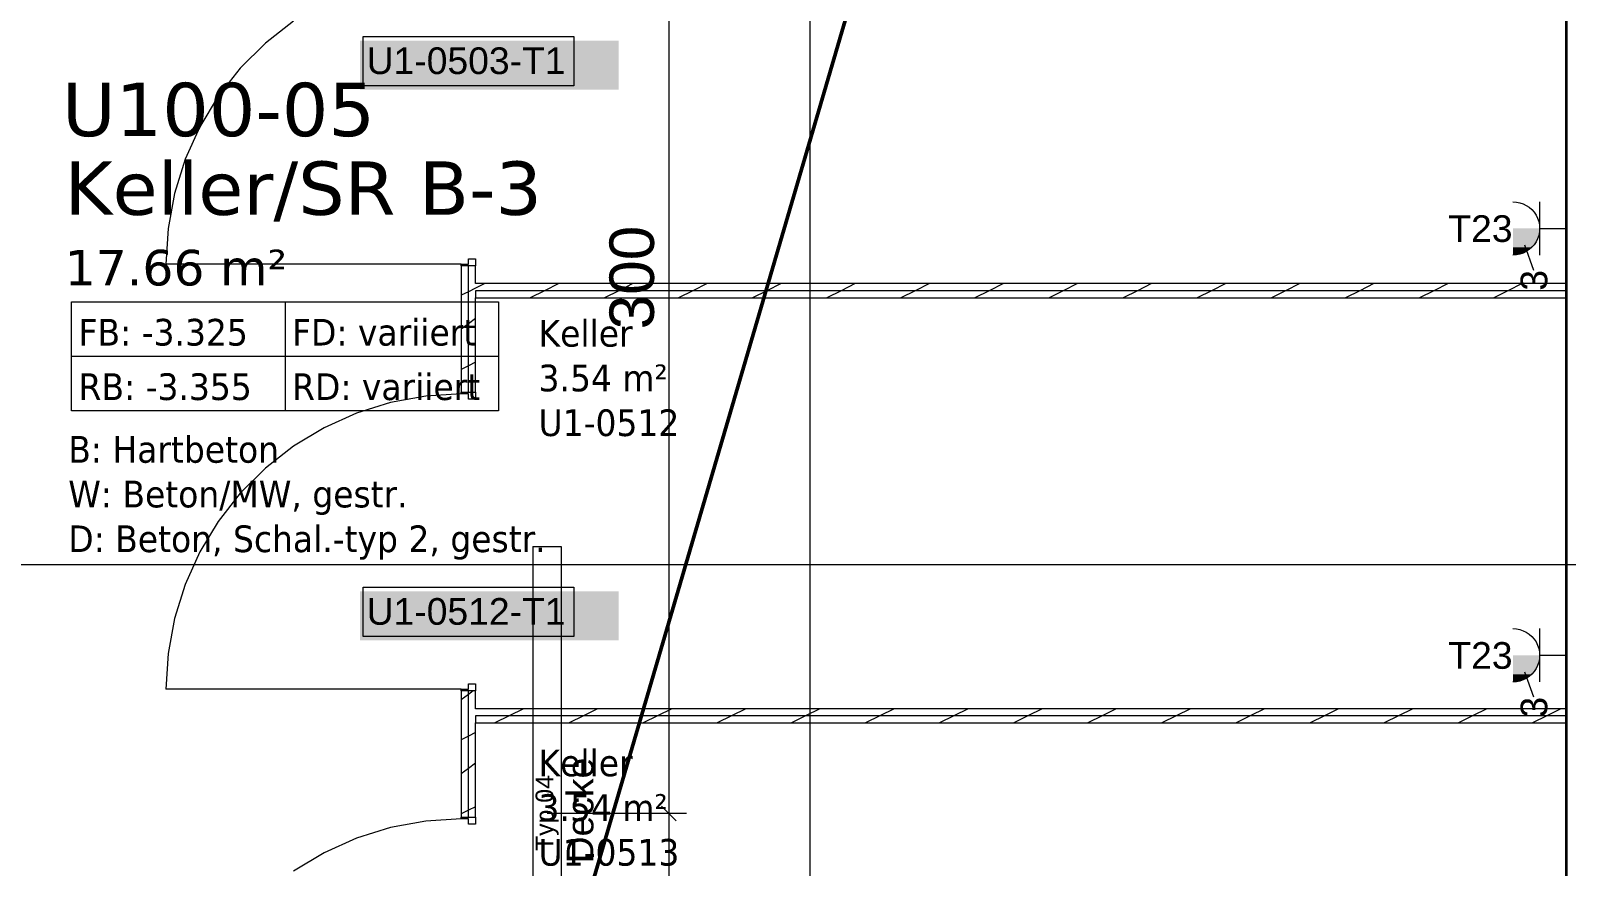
# Model space of a CAD drawing. Extents: x -1132 to 613, y -179 to 712.
# Drawn here: x -433.4 to -347.1, y 385.6 to 432.6 of the extents above; entities that cross this region are included whole.
import ezdxf
from ezdxf.lldxf.tags import DXFTag

# ---------------------------------------------------------------- set-up
doc = ezdxf.new("R2010")
doc.units = 0
doc.layers.get('0').update_dxf_attribs({"lineweight": 13})
for name, color, linetype, lineweight in [('A-AREA-____-IDEN', 7, 'Continuous', 5), ('A-DOOR-____-IDEN', 7, 'Continuous', 5), ('A-DOOR-FRAM-MCUT', 7, 'Continuous', 9), ('A-DOOR-OPNG-OTLN', 7, 'Continuous', 9), ('A-WALL-____-MCUT', 7, 'Continuous', 35), ('A-WALL-____-PATT', 7, 'Continuous', 35), ('A-WALL-FNSH-MCUT', 7, 'Continuous', 35), ('S-GRID-____-OTLN', 7, 'Continuous', 5)]:
    doc.layers.add(name, color=color, linetype=linetype, lineweight=lineweight)
for name, color, linetype, lineweight, true_color in [('EL01_VVV_Mass', 7, 'Continuous', 13, 0xb2b200), ('EL01_WAN_Kraft', 1, 'Continuous', 13, 0xff0000), ('EL01_WAN_Leuchten', 7, 'Continuous', 13, 0x0080ff), ('EL01_WAN_Leuchtentyp', 7, 'Continuous', 13, 0x0099ff), ('X_Geometrie', 3, 'Continuous', 50, 0x00ff00)]:
    doc.layers.add(name, color=color, linetype=linetype, lineweight=lineweight, true_color=true_color)
doc.styles.get("Standard").update_dxf_attribs({"font": 'arial.ttf'})
tags = doc.linetypes.add('_Rasterlinie_', pattern=[0.375, 0.2, -0.05, 0.075, -0.05]).pattern_tags.tags
tags[10:11] = [DXFTag(74, 4), DXFTag(75, 0), DXFTag(340, '0'), DXFTag(46, 1.0), DXFTag(50, 0.0), DXFTag(44, 0.0), DXFTag(45, 0.0)]
tags[8:9] = [DXFTag(74, 4), DXFTag(75, 0), DXFTag(340, '0'), DXFTag(46, 1.0), DXFTag(50, 0.0), DXFTag(44, 0.0), DXFTag(45, 0.0)]
tags[6:7] = [DXFTag(74, 4), DXFTag(75, 0), DXFTag(340, '0'), DXFTag(46, 1.0), DXFTag(50, 0.0), DXFTag(44, 0.0), DXFTag(45, 0.0)]
tags[4:5] = [DXFTag(74, 4), DXFTag(75, 0), DXFTag(340, '0'), DXFTag(46, 1.0), DXFTag(50, 0.0), DXFTag(44, 0.0), DXFTag(45, 0.0)]

# ---------------------------------------------------------------- blocks, each defined once
blk = doc.blocks.new('Referenz-A0UNPDE96I', base_point=(-1115.886, -117.372))
at = {"layer": 'A-AREA-____-IDEN', "color": 0, "linetype": 'Continuous', "ltscale": 0.13}
for p, q in [((-431.118, 417.353), (-407.118, 417.353)), ((-431.118, 411.231), (-431.118, 417.353)), ((-419.118, 417.353), (-419.118, 411.231)), ((-407.118, 417.353), (-407.118, 411.231)), ((-431.118, 414.292), (-407.118, 414.292)), ((-407.118, 411.231), (-431.118, 411.231))]:
    blk.add_line(p, q, dxfattribs=at)
at = {"layer": 'A-DOOR-____-IDEN', "color": 0, "linetype": 'Continuous', "ltscale": 0.13}
for p, q in [((-414.736, 432.277), (-402.896, 432.277)), ((-414.736, 429.497), (-414.736, 432.277)), ((-402.896, 432.277), (-402.896, 429.497)), ((-402.896, 429.497), (-414.736, 429.497)), ((-414.736, 401.315), (-402.896, 401.315)), ((-414.736, 398.535), (-414.736, 401.315)), ((-402.896, 401.315), (-402.896, 398.535)), ((-402.896, 398.535), (-414.736, 398.535))]:
    blk.add_line(p, q, dxfattribs=at)
at = {"layer": 'A-DOOR-____-IDEN', "color": 7, "linetype": 'Continuous', "ltscale": 0.13, "true_color": 0xffffff}
for points in [[(-414.911, 429.275), (-400.372, 429.275), (-414.911, 432.034)], [(-400.372, 429.275), (-414.911, 432.034), (-400.372, 432.034)], [(-414.911, 398.312), (-400.372, 398.312), (-414.911, 401.071)], [(-400.372, 398.312), (-414.911, 401.071), (-400.372, 401.071)]]:
    blk.add_solid(points, dxfattribs=at)
at = {"layer": 'A-DOOR-FRAM-MCUT', "color": 0, "linetype": 'Continuous', "ltscale": 0.13}
for p, q in [((-409.215, 419.478), (-408.815, 419.478)), ((-409.215, 419.378), (-409.215, 419.478)), ((-408.815, 419.778), (-408.415, 419.778)), ((-408.815, 419.478), (-408.815, 419.778)), ((-408.415, 419.778), (-408.415, 419.378)), ((-408.415, 419.378), (-409.215, 419.378)), ((-409.215, 412.278), (-408.415, 412.278)), ((-409.215, 412.178), (-409.215, 412.278)), ((-408.815, 412.178), (-409.215, 412.178)), ((-408.815, 411.878), (-408.815, 412.178)), ((-408.415, 411.878), (-408.815, 411.878)), ((-408.415, 412.278), (-408.415, 411.878)), ((-409.215, 395.578), (-408.815, 395.578)), ((-409.215, 395.478), (-409.215, 395.578)), ((-408.415, 395.478), (-409.215, 395.478)), ((-408.815, 395.878), (-408.415, 395.878)), ((-408.815, 395.578), (-408.815, 395.878)), ((-408.415, 395.878), (-408.415, 395.478)), ((-409.215, 388.378), (-408.415, 388.378)), ((-409.215, 388.278), (-409.215, 388.378)), ((-408.415, 388.378), (-408.415, 387.978)), ((-408.815, 388.278), (-409.215, 388.278)), ((-408.815, 387.978), (-408.815, 388.278)), ((-408.415, 387.978), (-408.815, 387.978))]:
    blk.add_line(p, q, dxfattribs=at)
at = {"layer": 'A-DOOR-OPNG-OTLN', "color": 0, "linetype": 'Continuous', "ltscale": 0.13}
for p, q in [((-418.645, 433.14), (-420.222, 431.904)), ((-420.222, 431.904), (-421.64, 430.486)), ((-421.64, 430.486), (-422.876, 428.908)), ((-422.876, 428.908), (-423.913, 427.193)), ((-423.913, 427.193), (-424.736, 425.365)), ((-424.736, 425.365), (-425.332, 423.451)), ((-425.332, 423.451), (-425.694, 421.479)), ((-425.694, 421.479), (-425.815, 419.478)), ((-409.215, 419.478), (-425.815, 419.478)), ((-413.187, 411.696), (-415.101, 411.1)), ((-411.216, 412.057), (-413.187, 411.696)), ((-409.215, 412.178), (-411.216, 412.057)), ((-415.101, 411.1), (-416.929, 410.277)), ((-416.929, 410.277), (-418.645, 409.24)), ((-418.645, 409.24), (-420.222, 408.004)), ((-420.222, 408.004), (-421.64, 406.586)), ((-421.64, 406.586), (-422.876, 405.008)), ((-422.876, 405.008), (-423.913, 403.293)), ((-423.913, 403.293), (-424.736, 401.465)), ((-424.736, 401.465), (-425.332, 399.551)), ((-425.332, 399.551), (-425.694, 397.579)), ((-425.694, 397.579), (-425.815, 395.578)), ((-409.215, 395.578), (-425.815, 395.578)), ((-413.187, 387.796), (-415.101, 387.2)), ((-411.216, 388.157), (-413.187, 387.796)), ((-409.215, 388.278), (-411.216, 388.157)), ((-415.101, 387.2), (-416.929, 386.377)), ((-416.929, 386.377), (-418.645, 385.34))]:
    blk.add_line(p, q, dxfattribs=at)
at = {"layer": 'A-WALL-____-MCUT', "color": 0, "linetype": 'Continuous', "ltscale": 0.35}
blk.add_line((-347.115, 466.178), (-347.115, 370.578), dxfattribs=at)
at = {"layer": 'A-WALL-____-MCUT', "color": 0, "linetype": 'Continuous', "lineweight": 9, "ltscale": 0.13}
for p, q in [((-408.815, 412.278), (-408.815, 419.378)), ((-347.115, 417.978), (-408.415, 417.978)), ((-408.415, 417.978), (-408.415, 417.578)), ((-408.815, 388.378), (-408.815, 395.478)), ((-347.115, 394.078), (-408.415, 394.078)), ((-408.415, 394.078), (-408.415, 393.678))]:
    blk.add_line(p, q, dxfattribs=at)
at = {"layer": 'A-WALL-____-PATT', "color": 0, "linetype": 'Continuous', "lineweight": 9, "ltscale": 0.13}
for p, q in [((-408.815, 417.921), (-409.215, 417.721)), ((-408.415, 418.121), (-408.815, 417.921)), ((-407.901, 418.378), (-408.415, 418.121)), ((-404.536, 417.978), (-405.336, 417.578)), ((-403.736, 418.378), (-404.536, 417.978)), ((-400.371, 417.978), (-401.171, 417.578)), ((-399.571, 418.378), (-400.371, 417.978)), ((-396.206, 417.978), (-397.006, 417.578)), ((-395.406, 418.378), (-396.206, 417.978)), ((-392.041, 417.978), (-392.841, 417.578)), ((-391.241, 418.378), (-392.041, 417.978)), ((-387.876, 417.978), (-388.676, 417.578)), ((-387.076, 418.378), (-387.876, 417.978)), ((-383.711, 417.978), (-384.511, 417.578)), ((-382.911, 418.378), (-383.711, 417.978)), ((-379.546, 417.978), (-380.346, 417.578)), ((-378.746, 418.378), (-379.546, 417.978)), ((-375.381, 417.978), (-376.181, 417.578)), ((-374.581, 418.378), (-375.381, 417.978)), ((-371.217, 417.978), (-372.017, 417.578)), ((-370.417, 418.378), (-371.217, 417.978)), ((-367.052, 417.978), (-367.852, 417.578)), ((-366.252, 418.378), (-367.052, 417.978)), ((-362.887, 417.978), (-363.687, 417.578)), ((-362.087, 418.378), (-362.887, 417.978)), ((-358.722, 417.978), (-359.522, 417.578)), ((-357.922, 418.378), (-358.722, 417.978)), ((-354.557, 417.978), (-355.357, 417.578)), ((-353.757, 418.378), (-354.557, 417.978)), ((-350.392, 417.978), (-351.192, 417.578)), ((-349.592, 418.378), (-350.392, 417.978)), ((-408.815, 416.107), (-409.215, 415.807)), ((-408.415, 416.407), (-408.815, 416.107)), ((-408.815, 413.756), (-409.215, 413.556)), ((-408.415, 413.956), (-408.815, 413.756)), ((-408.815, 395.282), (-409.215, 394.982)), ((-408.553, 395.478), (-408.815, 395.282)), ((-405.722, 394.478), (-406.522, 394.078)), ((-405.721, 394.478), (-405.724, 394.476)), ((-401.557, 394.478), (-402.357, 394.078)), ((-401.556, 394.478), (-401.559, 394.476)), ((-397.392, 394.478), (-398.192, 394.078)), ((-397.391, 394.478), (-397.393, 394.477)), ((-393.227, 394.478), (-394.027, 394.078)), ((-393.226, 394.478), (-393.228, 394.477)), ((-389.062, 394.478), (-389.862, 394.078)), ((-389.061, 394.478), (-389.063, 394.477)), ((-384.897, 394.478), (-385.697, 394.078)), ((-384.896, 394.478), (-384.897, 394.477)), ((-380.732, 394.478), (-381.532, 394.078)), ((-380.731, 394.478), (-380.732, 394.478)), ((-376.568, 394.478), (-377.368, 394.078)), ((-376.566, 394.478), (-376.567, 394.478)), ((-372.403, 394.478), (-373.203, 394.078)), ((-372.401, 394.478), (-372.402, 394.478)), ((-368.238, 394.478), (-369.038, 394.078)), ((-364.073, 394.478), (-364.873, 394.078)), ((-359.908, 394.478), (-360.708, 394.078)), ((-355.743, 394.478), (-356.543, 394.078)), ((-351.578, 394.478), (-352.378, 394.078)), ((-347.413, 394.478), (-348.213, 394.078)), ((-406.522, 394.078), (-407.322, 393.678)), ((-402.357, 394.078), (-403.157, 393.678)), ((-398.192, 394.078), (-398.992, 393.678)), ((-394.027, 394.078), (-394.827, 393.678)), ((-389.862, 394.078), (-390.662, 393.678)), ((-385.697, 394.078), (-386.497, 393.678)), ((-381.532, 394.078), (-382.332, 393.678)), ((-377.368, 394.078), (-378.168, 393.678)), ((-373.203, 394.078), (-374.003, 393.678)), ((-369.038, 394.078), (-369.838, 393.678)), ((-364.873, 394.078), (-365.673, 393.678)), ((-360.708, 394.078), (-361.508, 393.678)), ((-356.543, 394.078), (-357.343, 393.678)), ((-352.378, 394.078), (-353.178, 393.678)), ((-348.213, 394.078), (-349.013, 393.678)), ((-408.815, 392.932), (-409.215, 392.732)), ((-408.415, 393.132), (-408.815, 392.932)), ((-408.815, 391.117), (-409.215, 390.817)), ((-408.415, 391.417), (-408.815, 391.117)), ((-408.815, 388.767), (-409.215, 388.567)), ((-408.415, 388.967), (-408.815, 388.767))]:
    blk.add_line(p, q, dxfattribs=at)
at = {"layer": 'A-WALL-FNSH-MCUT', "color": 0, "linetype": 'Continuous', "lineweight": 9, "ltscale": 0.13}
for p, q in [((-409.215, 419.378), (-409.215, 412.278)), ((-408.415, 419.378), (-409.215, 419.378)), ((-408.415, 418.378), (-408.415, 419.378)), ((-347.115, 418.378), (-408.415, 418.378)), ((-408.415, 412.278), (-408.415, 417.578)), ((-408.415, 417.578), (-347.115, 417.578)), ((-409.215, 412.278), (-408.415, 412.278)), ((-409.215, 395.478), (-409.215, 388.378)), ((-408.415, 395.478), (-409.215, 395.478)), ((-408.415, 394.478), (-408.415, 395.478)), ((-347.115, 394.478), (-408.415, 394.478)), ((-408.415, 388.378), (-408.415, 393.678)), ((-408.415, 393.678), (-347.115, 393.678)), ((-409.215, 388.378), (-408.415, 388.378))]:
    blk.add_line(p, q, dxfattribs=at)
at = {"layer": 'S-GRID-____-OTLN', "color": 0, "linetype": '_Rasterlinie_', "ltscale": 0.13}
for p, q in [((-389.615, -113.603), (-389.615, 631.478)), ((-1107.612, 402.578), (119.376, 402.578))]:
    blk.add_line(p, q, dxfattribs=at)
at = {"layer": 'X_Geometrie', "color": 0, "linetype": 'Continuous', "ltscale": 0.5}
blk.add_line((-426.566, 300.164), (-354.642, 546.044), dxfattribs=at)
at = {"layer": 'A-AREA-____-IDEN', "color": 0, "linetype": 'Continuous', "ltscale": 0.13, "attachment_point": 1}
for s, insert, char_height in [('{\\fVerdana;U100-05}', (-431.654, 429.669), 3), ('{\\fVerdana;Keller/SR B-3}', (-431.512, 425.246), 3), ('{\\fVerdana;17.66 m²}', (-431.502, 420.276), 2), ('{\\W0.9;\\fVerdana;FB: -3.325}', (-430.727, 416.394), 1.5), ('{\\W0.9;\\fVerdana;FD: variiert}', (-418.727, 416.394), 1.5), ('{\\W0.9;\\fVerdana;Keller}', (-404.875, 416.334), 1.5), ('{\\W0.9;\\fVerdana;RD: variiert}', (-418.727, 413.333), 1.5), ('{\\W0.9;\\fVerdana;3.54 m²}', (-404.875, 413.821), 1.5), ('{\\W0.9;\\fVerdana;RB: -3.355}', (-430.727, 413.333), 1.5), ('{\\W0.9;\\fVerdana;U1-0512}', (-404.875, 411.307), 1.5), ('{\\W0.9;\\fVerdana;B: Hartbeton}', (-431.304, 409.808), 1.5), ('{\\W0.9;\\fVerdana;W: Beton/MW, gestr.}', (-431.304, 407.295), 1.5), ('{\\W0.9;\\fVerdana;D: Beton, Schal.-typ 2, gestr.}', (-431.304, 404.781), 1.5), ('{\\W0.9;\\fVerdana;Keller}', (-404.875, 392.18), 1.5), ('{\\W0.9;\\fVerdana;3.54 m²}', (-404.875, 389.666), 1.5), ('{\\W0.9;\\fVerdana;U1-0513}', (-404.875, 387.153), 1.5)]:
    blk.add_mtext(s, dxfattribs=dict(at, insert=insert, char_height=char_height))
at = {"layer": 'A-DOOR-____-IDEN', "color": 0, "linetype": 'Continuous', "ltscale": 0.13, "char_height": 1.5, "attachment_point": 1}
for s, insert in [('{\\fArial;U1-0503-T1}', (-414.536, 431.659)), ('{\\fArial;U1-0512-T1}', (-414.536, 400.696))]:
    blk.add_mtext(s, dxfattribs=dict(at, insert=insert))
blk = doc.blocks.new('Maß-A0UNPDVH6I', base_point=(-404.395, 388.176))
at = {"color": 0, "lineweight": -2}
for p, q in [((-397.141, 448.12), (-397.968, 448.947)), ((-396.554, 448.534), (-404.395, 448.534)), ((-397.554, 448.534), (-397.554, 388.59)), ((-396.554, 388.59), (-404.395, 388.59)), ((-397.141, 388.176), (-397.968, 389.003))]:
    blk.add_line(p, q, dxfattribs=at)
at = {"color": 0, "lineweight": -2, "insert": (-400.888, 415.805), "char_height": 2.5, "attachment_point": 1, "rotation": 90}
blk.add_mtext('{\\fArial;300}', dxfattribs=at)
blk = doc.blocks.new('Steckdose T23_ AP_ 3-fach-A0UNPDZD6I', base_point=(-353.745, 393.979))
at = {"color": 0, "lineweight": -2}
for p, q in [((-350.113, 398.978), (-349.917, 398.965)), ((-349.917, 398.965), (-349.724, 398.927)), ((-349.724, 398.927), (-349.539, 398.864)), ((-349.539, 398.864), (-349.363, 398.777)), ((-349.363, 398.777), (-349.2, 398.668)), ((-348.613, 398.978), (-348.613, 395.978)), ((-349.2, 398.668), (-349.052, 398.539)), ((-349.052, 398.539), (-348.923, 398.391)), ((-348.923, 398.391), (-348.814, 398.228)), ((-348.814, 398.228), (-348.727, 398.052)), ((-348.727, 398.052), (-348.664, 397.866)), ((-348.664, 397.866), (-348.625, 397.674)), ((-348.664, 397.09), (-348.727, 396.904)), ((-348.625, 397.282), (-348.664, 397.09)), ((-348.625, 397.674), (-348.613, 397.478)), ((-348.613, 397.478), (-348.625, 397.282)), ((-348.613, 397.478), (-347.113, 397.478)), ((-349.363, 396.179), (-349.539, 396.092)), ((-349.466, 396.552), (-348.958, 395.136)), ((-349.2, 396.288), (-349.363, 396.179)), ((-349.052, 396.418), (-349.2, 396.288)), ((-348.923, 396.565), (-349.052, 396.418)), ((-348.814, 396.728), (-348.923, 396.565)), ((-348.727, 396.904), (-348.814, 396.728)), ((-349.917, 395.991), (-350.113, 395.978)), ((-349.724, 396.029), (-349.917, 395.991)), ((-349.539, 396.092), (-349.724, 396.029))]:
    blk.add_line(p, q, dxfattribs=at)
for points in [[(-348.664, 397.09), (-350.113, 397.09), (-348.613, 397.478)], [(-350.113, 397.09), (-348.613, 397.478), (-350.113, 397.478)], [(-348.814, 396.728), (-350.113, 396.728), (-348.664, 397.09)], [(-350.113, 396.728), (-348.664, 397.09), (-350.113, 397.09)], [(-349.052, 396.418), (-350.113, 396.418), (-348.814, 396.728)], [(-350.113, 396.418), (-348.814, 396.728), (-350.113, 396.728)], [(-349.363, 396.179), (-350.113, 396.179), (-349.052, 396.418)], [(-350.113, 396.179), (-349.052, 396.418), (-350.113, 396.418)], [(-349.724, 396.029), (-350.113, 396.029), (-349.363, 396.179)], [(-350.113, 396.029), (-349.363, 396.179), (-350.113, 396.179)], [(-350.113, 395.978), (-349.724, 396.029), (-350.113, 396.029)]]:
    blk.add_solid(points, dxfattribs=at)
at = {"color": 0, "lineweight": -2, "insert": (-353.745, 398.22), "char_height": 1.5, "attachment_point": 1}
blk.add_mtext('{\\fArial;T23}', dxfattribs=at)
at = {"color": 0, "lineweight": -2, "insert": (-349.682, 393.979), "char_height": 1.5, "attachment_point": 1, "rotation": 90}
blk.add_mtext('{\\fArial;3}', dxfattribs=at)
blk = doc.blocks.new('Steckdose T23_ AP_ 3-fach-A0UNPF216I', base_point=(-353.745, 417.979))
at = {"color": 0, "lineweight": -2}
for p, q in [((-350.113, 422.978), (-349.917, 422.965)), ((-349.917, 422.965), (-349.724, 422.927)), ((-349.724, 422.927), (-349.539, 422.864)), ((-348.613, 422.978), (-348.613, 419.978)), ((-349.539, 422.864), (-349.363, 422.777)), ((-349.363, 422.777), (-349.2, 422.668)), ((-349.2, 422.668), (-349.052, 422.539)), ((-349.052, 422.539), (-348.923, 422.391)), ((-348.923, 422.391), (-348.814, 422.228)), ((-348.814, 422.228), (-348.727, 422.052)), ((-348.727, 422.052), (-348.664, 421.866)), ((-348.664, 421.866), (-348.625, 421.674)), ((-348.625, 421.282), (-348.664, 421.09)), ((-348.625, 421.674), (-348.613, 421.478)), ((-348.613, 421.478), (-348.625, 421.282)), ((-348.613, 421.478), (-347.113, 421.478)), ((-349.466, 420.552), (-348.958, 419.136)), ((-349.2, 420.288), (-349.363, 420.179)), ((-349.052, 420.418), (-349.2, 420.288)), ((-348.923, 420.565), (-349.052, 420.418)), ((-348.814, 420.728), (-348.923, 420.565)), ((-348.727, 420.904), (-348.814, 420.728)), ((-348.664, 421.09), (-348.727, 420.904)), ((-349.917, 419.991), (-350.113, 419.978)), ((-349.724, 420.029), (-349.917, 419.991)), ((-349.539, 420.092), (-349.724, 420.029)), ((-349.363, 420.179), (-349.539, 420.092))]:
    blk.add_line(p, q, dxfattribs=at)
for points in [[(-348.664, 421.09), (-350.113, 421.09), (-348.613, 421.478)], [(-350.113, 421.09), (-348.613, 421.478), (-350.113, 421.478)], [(-348.814, 420.728), (-350.113, 420.728), (-348.664, 421.09)], [(-350.113, 420.728), (-348.664, 421.09), (-350.113, 421.09)], [(-349.052, 420.418), (-350.113, 420.418), (-348.814, 420.728)], [(-350.113, 420.418), (-348.814, 420.728), (-350.113, 420.728)], [(-349.363, 420.179), (-350.113, 420.179), (-349.052, 420.418)], [(-350.113, 420.179), (-349.052, 420.418), (-350.113, 420.418)], [(-349.724, 420.029), (-350.113, 420.029), (-349.363, 420.179)], [(-350.113, 420.029), (-349.363, 420.179), (-350.113, 420.179)], [(-350.113, 419.978), (-349.724, 420.029), (-350.113, 420.029)]]:
    blk.add_solid(points, dxfattribs=at)
at = {"color": 0, "lineweight": -2, "insert": (-353.745, 422.22), "char_height": 1.5, "attachment_point": 1}
blk.add_mtext('{\\fArial;T23}', dxfattribs=at)
at = {"color": 0, "lineweight": -2, "insert": (-349.682, 417.979), "char_height": 1.5, "attachment_point": 1, "rotation": 90}
blk.add_mtext('{\\fArial;3}', dxfattribs=at)
blk = doc.blocks.new('LED-Langfeldleuchte 37W-A0UNPF7V6I', base_point=(-405.195, 373.59))
at = {"color": 0, "lineweight": -2}
for p, q in [((-405.195, 403.59), (-405.195, 373.59)), ((-405.195, 403.59), (-403.595, 403.59)), ((-403.595, 403.59), (-403.595, 373.59)), ((-405.195, 373.59), (-403.595, 373.59))]:
    blk.add_line(p, q, dxfattribs=at)
blk = doc.blocks.new('Bemerkung 1-A0UNPF7X6I', base_point=(-405.04, 386.473))
at = {"color": 0, "lineweight": -2, "insert": (-405.04, 386.473), "char_height": 1, "attachment_point": 1, "rotation": 90}
blk.add_mtext('{\\fArial;Typ 04}', dxfattribs=at)
blk = doc.blocks.new('Absolute Höhe-A0UNPF7Z6I', base_point=(-403.292, 385.781))
at = {"color": 0, "lineweight": -2, "insert": (-403.292, 385.781), "char_height": 1.5, "attachment_point": 1, "rotation": 90}
blk.add_mtext('{\\fArial;Decke}', dxfattribs=at)
blk = doc.blocks.new('Maß-A0UNPFTN6I', base_point=(-404.395, 363.069))
at = {"color": 0, "lineweight": -2}
for p, q in [((-396.554, 388.59), (-404.395, 388.59)), ((-397.141, 388.176), (-397.968, 389.003)), ((-397.554, 388.59), (-397.554, 363.482)), ((-396.554, 363.482), (-402.935, 363.482)), ((-397.141, 363.069), (-397.968, 363.896))]:
    blk.add_line(p, q, dxfattribs=at)
at = {"color": 0, "lineweight": -2, "insert": (-400.888, 373.385), "char_height": 2.5, "attachment_point": 1, "rotation": 90}
blk.add_mtext('{\\fArial;125}', dxfattribs=at)

msp = doc.modelspace()

# ---------------------------------------------------------------- block references
at = {"color": 9, "lineweight": 25, "ltscale": 0.25, "true_color": 0xc0c0c0}
msp.add_blockref('Referenz-A0UNPDE96I', (-1115.886, -117.372), dxfattribs=at)
at = {"layer": 'EL01_VVV_Mass', "linetype": 'Continuous', "ltscale": 0.13}
for name, p in [('Maß-A0UNPDVH6I', (-404.395, 388.176)), ('Maß-A0UNPFTN6I', (-404.395, 363.069))]:
    msp.add_blockref(name, p, dxfattribs=at)
at = {"layer": 'EL01_WAN_Kraft', "color": 1, "linetype": 'Continuous', "ltscale": 0.13, "true_color": 0xff0000}
for name, p in [('Steckdose T23_ AP_ 3-fach-A0UNPF216I', (-353.745, 417.979)), ('Steckdose T23_ AP_ 3-fach-A0UNPDZD6I', (-353.745, 393.979))]:
    msp.add_blockref(name, p, dxfattribs=at)
at = {"layer": 'EL01_WAN_Leuchten', "ltscale": 0.13}
for name, p in [('LED-Langfeldleuchte 37W-A0UNPF7V6I', (-405.195, 373.59)), ('Absolute Höhe-A0UNPF7Z6I', (-403.292, 385.781))]:
    msp.add_blockref(name, p, dxfattribs=at)
at = {"layer": 'EL01_WAN_Leuchtentyp', "ltscale": 0.13}
msp.add_blockref('Bemerkung 1-A0UNPF7X6I', (-405.04, 386.473), dxfattribs=at)

doc.saveas('drawing.dxf')
